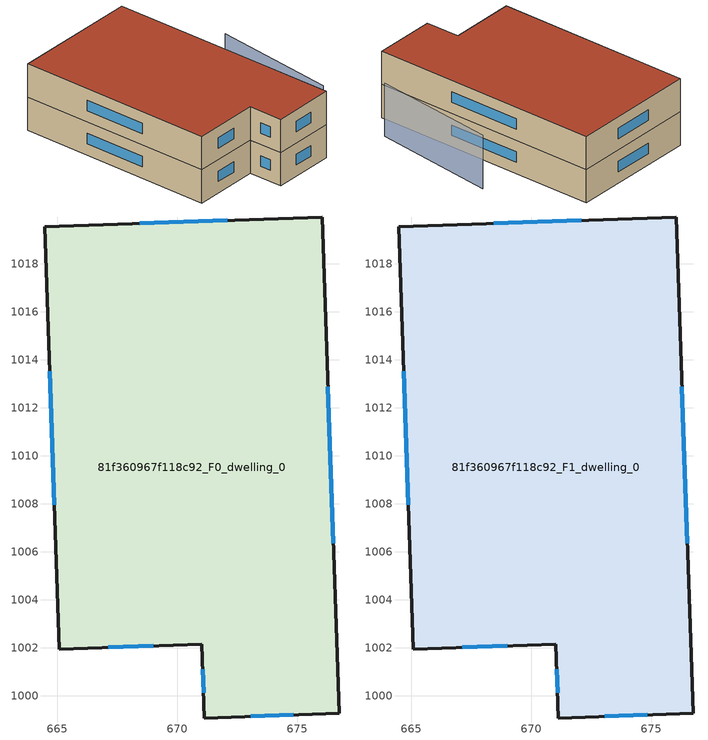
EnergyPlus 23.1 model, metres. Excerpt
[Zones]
81f360967f118c92_F0_dwelling_0
 floor ground (EU_floor_Construction): 676.03,1019.95 676.76,999.28 671.14,999.08 671.03,1002.16 665.09,1001.95 664.48,1019.55 z0
 wall outside (EU_wall_Construction): 671.03,1002.16 671.14,999.08 676.76,999.28 676.03,1019.95 664.48,1019.55 665.09,1001.95 671.03,1002.16 z0:3
 window (EU_Window_Construction): 671.06,1001.1 671.1,1000.13 / 667.12,1002.02 669,1002.08 / 664.69,1013.52 664.88,1007.97 / 672.08,1019.81 668.43,1019.69 / 676.51,1006.35 676.28,1012.87 / 673.06,999.15 674.83,999.21 z1.03:1.97
81f360967f118c92_F1_dwelling_0
 floor to 81f360967f118c92_F0_dwelling_0 (EU_floor_Construction): 676.03,1019.95 676.75,999.28 671.13,999.08 671.03,1002.16 665.09,1001.95 664.48,1019.55 z3
 wall outside (EU_wall_Construction): 671.03,1002.16 671.14,999.08 676.76,999.28 676.03,1019.95 664.48,1019.55 665.09,1001.95 671.03,1002.16 z3:6
 window (EU_Window_Construction): 671.06,1001.1 671.1,1000.13 / 667.12,1002.02 669,1002.08 / 664.69,1013.52 664.88,1007.97 / 672.08,1019.81 668.43,1019.69 / 676.51,1006.35 676.28,1012.87 / 673.06,999.15 674.83,999.21 z4.03:4.97
 roof outside (EU_roof_Construction): 676.76,999.28 676.03,1019.95 664.48,1019.55 665.09,1001.95 671.03,1002.16 671.14,999.08 z6
shading: 678.78,1001.38 679.72,1012.41 z0:4.8
[Building]
EU S2 Campaign: North Axis=0; Terrain=City; Solar Distribution=FullExterior
[Site:Location]
Cape.Town.Intl.AP: Latitude=-33.965; Longitude=18.602; Time Zone=2; Elevation=46
[SizingPeriod:WeatherFileDays]
AnnualSizingPeriod: Begin Month=1; Begin Day of Month=1; End Month=12; End Day of Month=31; Day of Week for Start Day=Monday; Use Weather File Daylight Saving Period=No; Use Weather File Rain and Snow Indicators=No
[MATERIAL]
EU_InternalMass_Material: Roughness=MediumRough; Thickness=0.1; Conductivity=1; Density=1800; Specific Heat=900; Thermal Absorptance=0.9; Solar Absorptance=0.7; Visible Absorptance=0.7
[MATERIAL:NOMASS] Roughness=MediumRough; Thermal Absorptance=0.9; Solar Absorptance=0.7; Visible Absorptance=0.7
Name | Thermal Resistance
EU_wall_NoMass | 0.493876
EU_roof_NoMass | 0.449382
EU_floor_NoMass | 1.25
[WINDOWMATERIAL:SIMPLEGLAZINGSYSTEM]
EU_Window_SimpleGlazing: UFactor=4.4; Solar Heat Gain Coefficient=0.85; Visible Transmittance=0.85
[CONSTRUCTION]
EU_wall_Construction: EU_wall_NoMass
EU_roof_Construction: EU_roof_NoMass
EU_floor_Construction: EU_floor_NoMass
EU_Window_Construction: EU_Window_SimpleGlazing
EU_InternalMass_Construction: EU_InternalMass_Material
[ZONE] Type=1; Multiplier=1; Ceiling Height=autocalculate; Floor Area=autocalculate; Part of Total Floor Area=Yes
Name | Volume
81f360967f118c92_F0_dwelling_0 | 662.905
81f360967f118c92_F1_dwelling_0 | 662.904
[INTERNALMASS] Construction=EU_InternalMass_Construction; Surface Area=220.968
Name | Zone or ZoneList
81f360967f118c92_F0_dwelling_0_EU_InternalMass | 81f360967f118c92_F0_dwelling_0
81f360967f118c92_F1_dwelling_0_EU_InternalMass | 81f360967f118c92_F1_dwelling_0
[OTHEREQUIPMENT] Fuel Type=Electricity; Design Level Calculation Method=Watts/Area; Power per Zone Floor Area=1; Fraction Latent=0; Fraction Radiant=0; Fraction Lost=0; Carbon Dioxide Generation Rate=0; EndUse Subcategory=EU_Step8_InternalGains
Name | Zone or ZoneList or Space or SpaceList | Schedule
EU_Step8_InternalGain_81f360967f118c92_F0_dwelling_0_f000 | 81f360967f118c92_F0_dwelling_0 | EU_Step8_GainSchedule_81f360967f118c92_F0_dwelling_0_f000
EU_Step8_InternalGain_81f360967f118c92_F1_dwelling_0_f000 | 81f360967f118c92_F1_dwelling_0 | EU_Step8_GainSchedule_81f360967f118c92_F1_dwelling_0_f000
[ZONEVENTILATION:DESIGNFLOWRATE] Schedule=EU_AlwaysOn; Design Flow Rate Calculation Method=AirChanges/Hour; Air Changes per Hour=0.64; Ventilation Type=Natural; Fan Pressure Rise=0; Fan Total Efficiency=1; Constant Term Coefficient=1; Temperature Term Coefficient=0; Velocity Term Coefficient=0; Velocity Squared Term Coefficient=0; Minimum Indoor Temperature=-100; Maximum Indoor Temperature=100; Delta Temperature=-100; Minimum Outdoor Temperature=-100; Maximum Outdoor Temperature=100; Maximum Wind Speed=40
Name | Zone or ZoneList or Space or SpaceList
EU_ConstantAir_81f360967f118c92_F0_dwelling_0 | 81f360967f118c92_F0_dwelling_0
EU_ConstantAir_81f360967f118c92_F1_dwelling_0 | 81f360967f118c92_F1_dwelling_0
[HVACTEMPLATE:THERMOSTAT] Constant Heating Setpoint=20; Constant Cooling Setpoint=50
EU_HeatOnly_81f360967f118c92_F0_dwelling_0; EU_HeatOnly_81f360967f118c92_F1_dwelling_0
[HVACTEMPLATE:ZONE:IDEALLOADSAIRSYSTEM] System Availability Schedule=EU_AlwaysOn; Maximum Heating Supply Air Temperature=50; Minimum Cooling Supply Air Temperature=13; Maximum Heating Supply Air Humidity Ratio=0.0156; Minimum Cooling Supply Air Humidity Ratio=0.0077; Heating Limit=NoLimit; Cooling Limit=NoLimit; Heating Availability Schedule=EU_AlwaysOn; Cooling Availability Schedule=EU_CoolingOff; Dehumidification Control Type=ConstantSensibleHeatRatio; Cooling Sensible Heat Ratio=0.7; Dehumidification Setpoint=60; Humidification Control Type=None; Humidification Setpoint=30; Outdoor Air Method=None; Outdoor Air Flow Rate per Person=0.00944; Outdoor Air Flow Rate per Zone Floor Area=0; Outdoor Air Flow Rate per Zone=0; Demand Controlled Ventilation Type=None; Outdoor Air Economizer Type=NoEconomizer; Heat Recovery Type=None; Sensible Heat Recovery Effectiveness=0.7; Latent Heat Recovery Effectiveness=0.65
Name | Template Thermostat
81f360967f118c92_F0_dwelling_0 | EU_HeatOnly_81f360967f118c92_F0_dwelling_0
81f360967f118c92_F1_dwelling_0 | EU_HeatOnly_81f360967f118c92_F1_dwelling_0
[SIZING:ZONE] Zone Cooling Design Supply Air Temperature Input Method=SupplyAirTemperature; Zone Cooling Design Supply Air Temperature=13; Zone Heating Design Supply Air Temperature Input Method=SupplyAirTemperature; Zone Heating Design Supply Air Temperature=50; Zone Cooling Design Supply Air Humidity Ratio=0.008; Zone Heating Design Supply Air Humidity Ratio=0.008; Cooling Design Air Flow Method=DesignDay; Cooling Design Air Flow Rate=0; Cooling Minimum Air Flow per Zone Floor Area=0.000762; Cooling Minimum Air Flow=0; Cooling Minimum Air Flow Fraction=0.2; Heating Design Air Flow Method=DesignDay; Heating Design Air Flow Rate=0; Heating Maximum Air Flow per Zone Floor Area=0.002032; Heating Maximum Air Flow=0.141576; Heating Maximum Air Flow Fraction=0.3; Account for Dedicated Outdoor Air System=No; Dedicated Outdoor Air System Control Strategy=NeutralSupplyAir; Dedicated Outdoor Air Low Setpoint Temperature for Design=autosize; Dedicated Outdoor Air High Setpoint Temperature for Design=autosize; Zone Load Sizing Method=Sensible Load Only No Latent Load; Zone Latent Cooling Design Supply Air Humidity Ratio Input Method=HumidityRatioDifference; Zone Cooling Design Supply Air Humidity Ratio Difference=0.005; Zone Latent Heating Design Supply Air Humidity Ratio Input Method=HumidityRatioDifference; Zone Humidification Design Supply Air Humidity Ratio Difference=0.005
81f360967f118c92_F0_dwelling_0; 81f360967f118c92_F1_dwelling_0
[SCHEDULE:CONSTANT]
Name | Hourly Value
EU_AlwaysOn | 1
EU_CoolingOff | 0
[SCHEDULE:FILE] Column Number=1; Rows to Skip at Top=0; Number of Hours of Data=8760; Column Separator=Comma; Interpolate to Timestep=No; Minutes per Item=60; Adjust Schedule for Daylight Savings=Yes
Name | File
EU_Step8_GainSchedule_81f360967f118c92_F0_dwelling_0_f000 | ../../schedules/81f360967f118c92/81f360967f118c92_F0_dwelling_0_f000_gain.csv
EU_Step8_GainSchedule_81f360967f118c92_F1_dwelling_0_f000 | ../../schedules/81f360967f118c92/81f360967f118c92_F1_dwelling_0_f000_gain.csv
